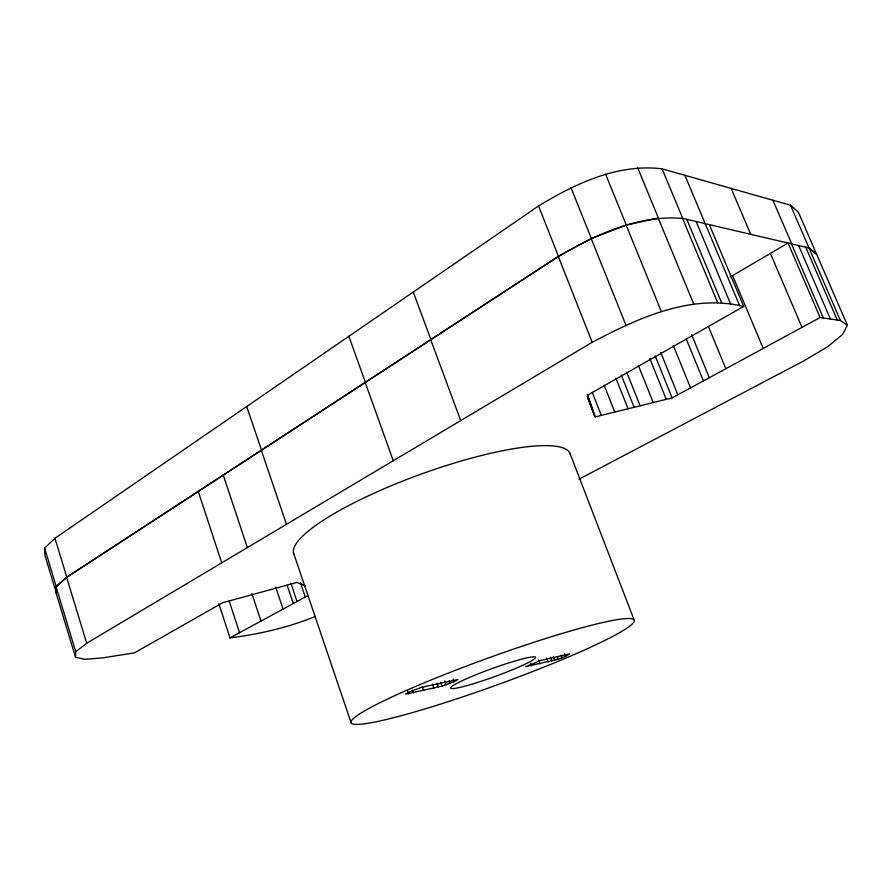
<?xml version="1.0" encoding="UTF-8"?>
<svg xmlns="http://www.w3.org/2000/svg" width="892" height="892" viewBox="0 0 892 892"><rect width="100%" height="100%" fill="white"/><g stroke="black" fill="none" stroke-linecap="round" stroke-linejoin="round"><path stroke-width="1.34" d="M305.789 585.91L296.835 582.443L222.599 602.758L134.447 652.877L103.071 657.805L84.974 659.355L75.53 657.259L75.742 651.773L56.018 586.657L66.599 577.269L558.269 256.394C595.878 234.696 638.226 214.626 682.726 218.384L662.098 168.844C617.911 163.359 575.396 183.629 538.556 205.963L54.947 538.277L44.6 548.145L44.912 555.292L56.374 593.169L56.263 586.624L44.6 548.145M662.098 168.844L790.524 205.227L798.373 212.162L847.4 325.268L842.505 334.556L827.609 346.776L804.283 360.624L579.053 479.182M56.263 586.624L66.833 577.247L558.492 256.439L591.351 238.454L626.329 225.096L658.385 217.982L637.59 167.596M75.742 651.773L86.714 643.232L592.199 342.305C638.103 318.054 690.653 293.624 743.694 306.424L709.33 224.617M730.269 276.966L788.037 243.048L820.138 317.53L840.398 320.484L847.4 325.268M743.694 306.424L587.661 395.145L595.142 416.91L672.122 397.888L820.138 317.53M218.875 603.739L230.002 637.892L307.662 595.733M453.983 681.733L457.841 679.537L421.905 687.253L409.339 691.88L405.615 694.087L441.897 686.182L453.983 681.733L453.058 679.124M565.651 656.334L569.542 653.903L540.931 660.37L525.678 666.636L558.28 659.188L565.651 656.334L564.681 653.736M315.5 616.361C288.183 627.611 259.249 634.179 230.002 637.892M816.604 254.131L809.066 247.976L682.536 218.339L717.636 302.633M808.933 247.943L816.47 254.097M790.524 205.227L840.398 320.484M805.744 247.195L837.298 320.027M798.63 245.534L830.407 319.024M772.896 200.232L791.739 243.917M791.382 243.839L823.372 318.009M770.398 253.406L802.019 327.364M731.172 188.413L750.718 234.306M732.611 275.583L763.229 348.426M684.866 175.3L739.724 305.844M696.139 221.528L730.86 304.562M686.829 219.343L721.806 303.247M708.382 326.439L725.854 368.719M658.184 217.938L693.575 303.704M691.556 334.433L709.318 377.695M686.26 339.005L703.409 380.895M605.612 174.241L626.329 225.096M626.128 225.052L661.385 311.631M673.282 345.46L690.542 387.886M660.771 352.574L677.842 394.777M655.129 355.785L672.122 397.888M649.777 358.428L666.246 399.337M570.936 187.565L591.351 238.454M591.14 238.42L625.883 325.067M638.315 365.307L653.234 402.548M626.741 372.243L640.11 405.793M621.267 374.952L634.112 407.276M615.971 378.219L628.079 408.77M538.556 205.963L558.492 256.439M558.269 256.394L592.199 342.305M604.163 385.21L614.744 412.059M592.232 392.268L601.297 415.382M587.271 394.364L588.285 396.951M587.627 395.747L589.623 400.854M587.415 395.669L591.53 406.384M587.337 396.327L593.37 411.725M588.018 398.49L594.596 415.304M588.096 398.88L595.142 416.91M569.899 453.181L634.134 619.973M561.101 655.196L562.072 657.794M557.322 656.59L558.28 659.188M553.263 656.456L554.712 660.359M550.353 657.248L551.802 661.15M413.275 292.052L430.936 339.674M430.702 339.651L460.707 420.589M546.662 658.106L548.101 661.998M538.445 659.991L539.883 663.882M530.573 663.18L531.532 665.8M348.883 336.295L365.419 382.423M365.185 382.412L393.272 460.729M449.233 680.696L450.17 683.317M444.573 680.919L445.978 684.855M440.514 682.269L441.897 686.182M437.035 683.205L438.418 687.119M432.475 684.231L433.858 688.167M422.317 686.55L423.7 690.497M412.438 690.252L413.353 692.861M407.677 691.333L408.592 693.954M246.705 406.507L261.546 450.204M261.3 450.204L286.466 524.318M293.401 552.561L350.924 722.174M300.403 582.632L305.276 597.027M290.87 583.268L297.025 601.509M287.168 585.33L293.301 603.527M275.706 587.103L283.065 609.091M223.234 475.046L247.363 547.599M251.923 593.626L261.01 621.055M198.258 491.347L221.718 562.863M229.177 601.007L239.558 632.707M54.947 538.277L66.833 577.247M66.599 577.269L86.714 643.232M75.53 657.259L56.14 593.191L56.018 586.657M294.17 554.813A146.99 31.61 -19.9 0 1 422.596 473.574A146.99 31.61 -19.9 0 1 570.523 455.466M397.955 716.577A150.614 14.138 -19.9 0 0 631.268 624.891A150.614 14.138 -19.9 0 0 448.631 672.947A150.614 14.138 -19.9 0 0 397.955 716.577M466.951 685.613A45.191 4.226 -19.9 0 0 535.189 658.229A45.191 4.226 -19.9 0 0 477.075 674.285A45.191 4.226 -19.9 0 0 466.951 685.613"/></g></svg>
